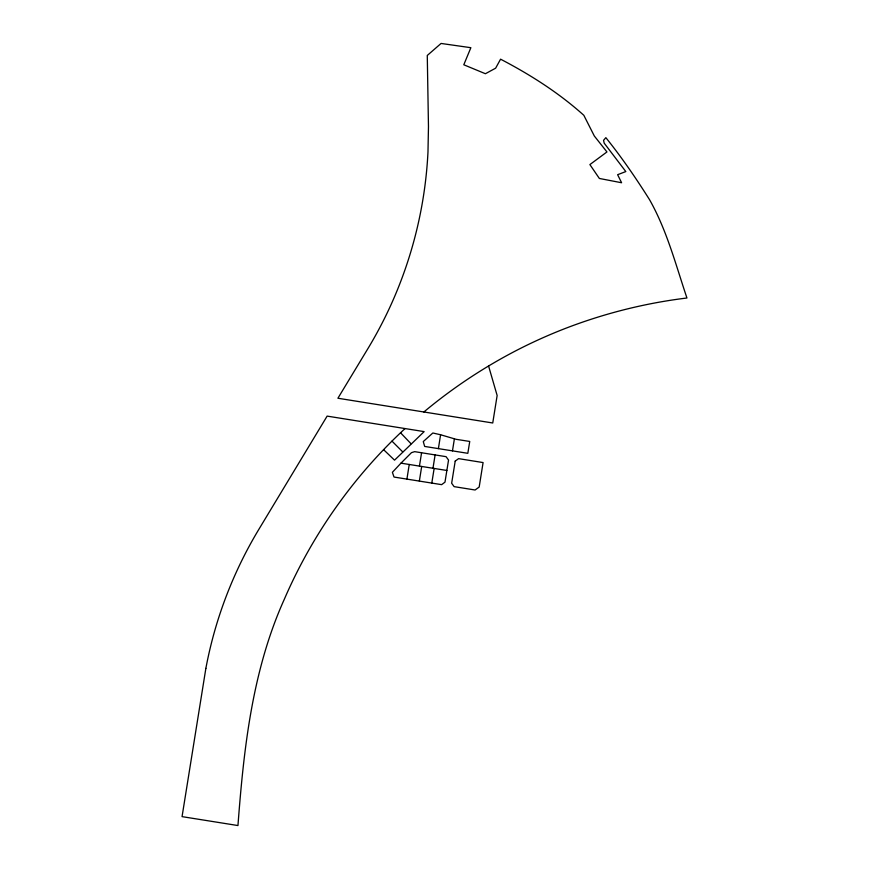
<?xml version="1.0" encoding="UTF-8"?>
<svg xmlns="http://www.w3.org/2000/svg" width="869" height="869" viewBox="0 0 869 869"><rect width="100%" height="100%" fill="white"/><g stroke="black" fill="none" stroke-linecap="round" stroke-linejoin="round"><path stroke-width="1.3" d="M438.4 448.621L440.583 434.75L432.838 433.001L423.268 441.571L424.669 446.438L467.826 453.314L469.738 441.452L456.149 439.323L440.583 434.75M406.92 479.101L409.234 464.47L400.967 463.155L392.386 472.312L394.015 477.048L441.637 484.652L444.982 482.143L448.545 460.059L446.058 456.67L414.676 451.652L411.461 452.662L400.967 463.155M419.358 481.078L421.693 466.468L409.234 464.47M419.445 466.088L421.574 452.76M432.979 468.261L435.108 454.911M431.795 483.088L434.142 468.445M452.467 450.87L454.4 438.812M205.866 668.38L182.055 816.632L237.954 825.55C243.754 748.687 252.26 670.271 284.337 599.219C312.156 534.772 353.509 476.234 405.052 428.558M205.866 668.38A417.891 417.891 0 0 1 213.665 634.576C223.898 597.394 239.29 561.656 259.255 528.678L327.135 416.11L424.148 431.611L394.537 460.157L383.609 449.675M423.866 411.982C452.814 387.813 484.435 366.87 518 349.653A504.704 504.704 0 0 1 565.447 328.395C604.509 313.329 645.395 303.075 686.944 298.002C675.745 264.741 666.947 230.426 649.523 199.653C636.075 178.297 621.65 157.278 605.856 137.66L603.553 140.333L604.205 143.168L625.821 171.573L617.62 174.702L621.607 182.751L599.36 178.46L589.888 164.589L606.942 151.945L594.32 135.999L583.838 115.305C558.778 92.787 530.372 74.723 500.577 59.179L495.623 68.195L485.402 73.724L463.796 64.773L470.868 47.697L441.061 43.45L427.276 55.464L428.471 126.646L427.982 151.869A418.163 418.163 0 0 1 422.486 202.01C416.479 237.118 405.997 271.432 391.387 303.911A418.087 418.087 0 0 1 380.329 326.592A426.462 426.462 0 0 1 367.945 348.567L337.911 398.241L492.745 422.986L497.144 395.493L488.563 365.968M421.693 466.468L446.872 470.466M392.006 441.148L402.673 451.847M400.544 432.773L411.004 443.722M455.204 461.113L451.652 483.251L454.129 486.64L475.093 489.997L479.177 487.042L483.088 462.569L458.604 458.636L455.204 461.113"/></g></svg>
